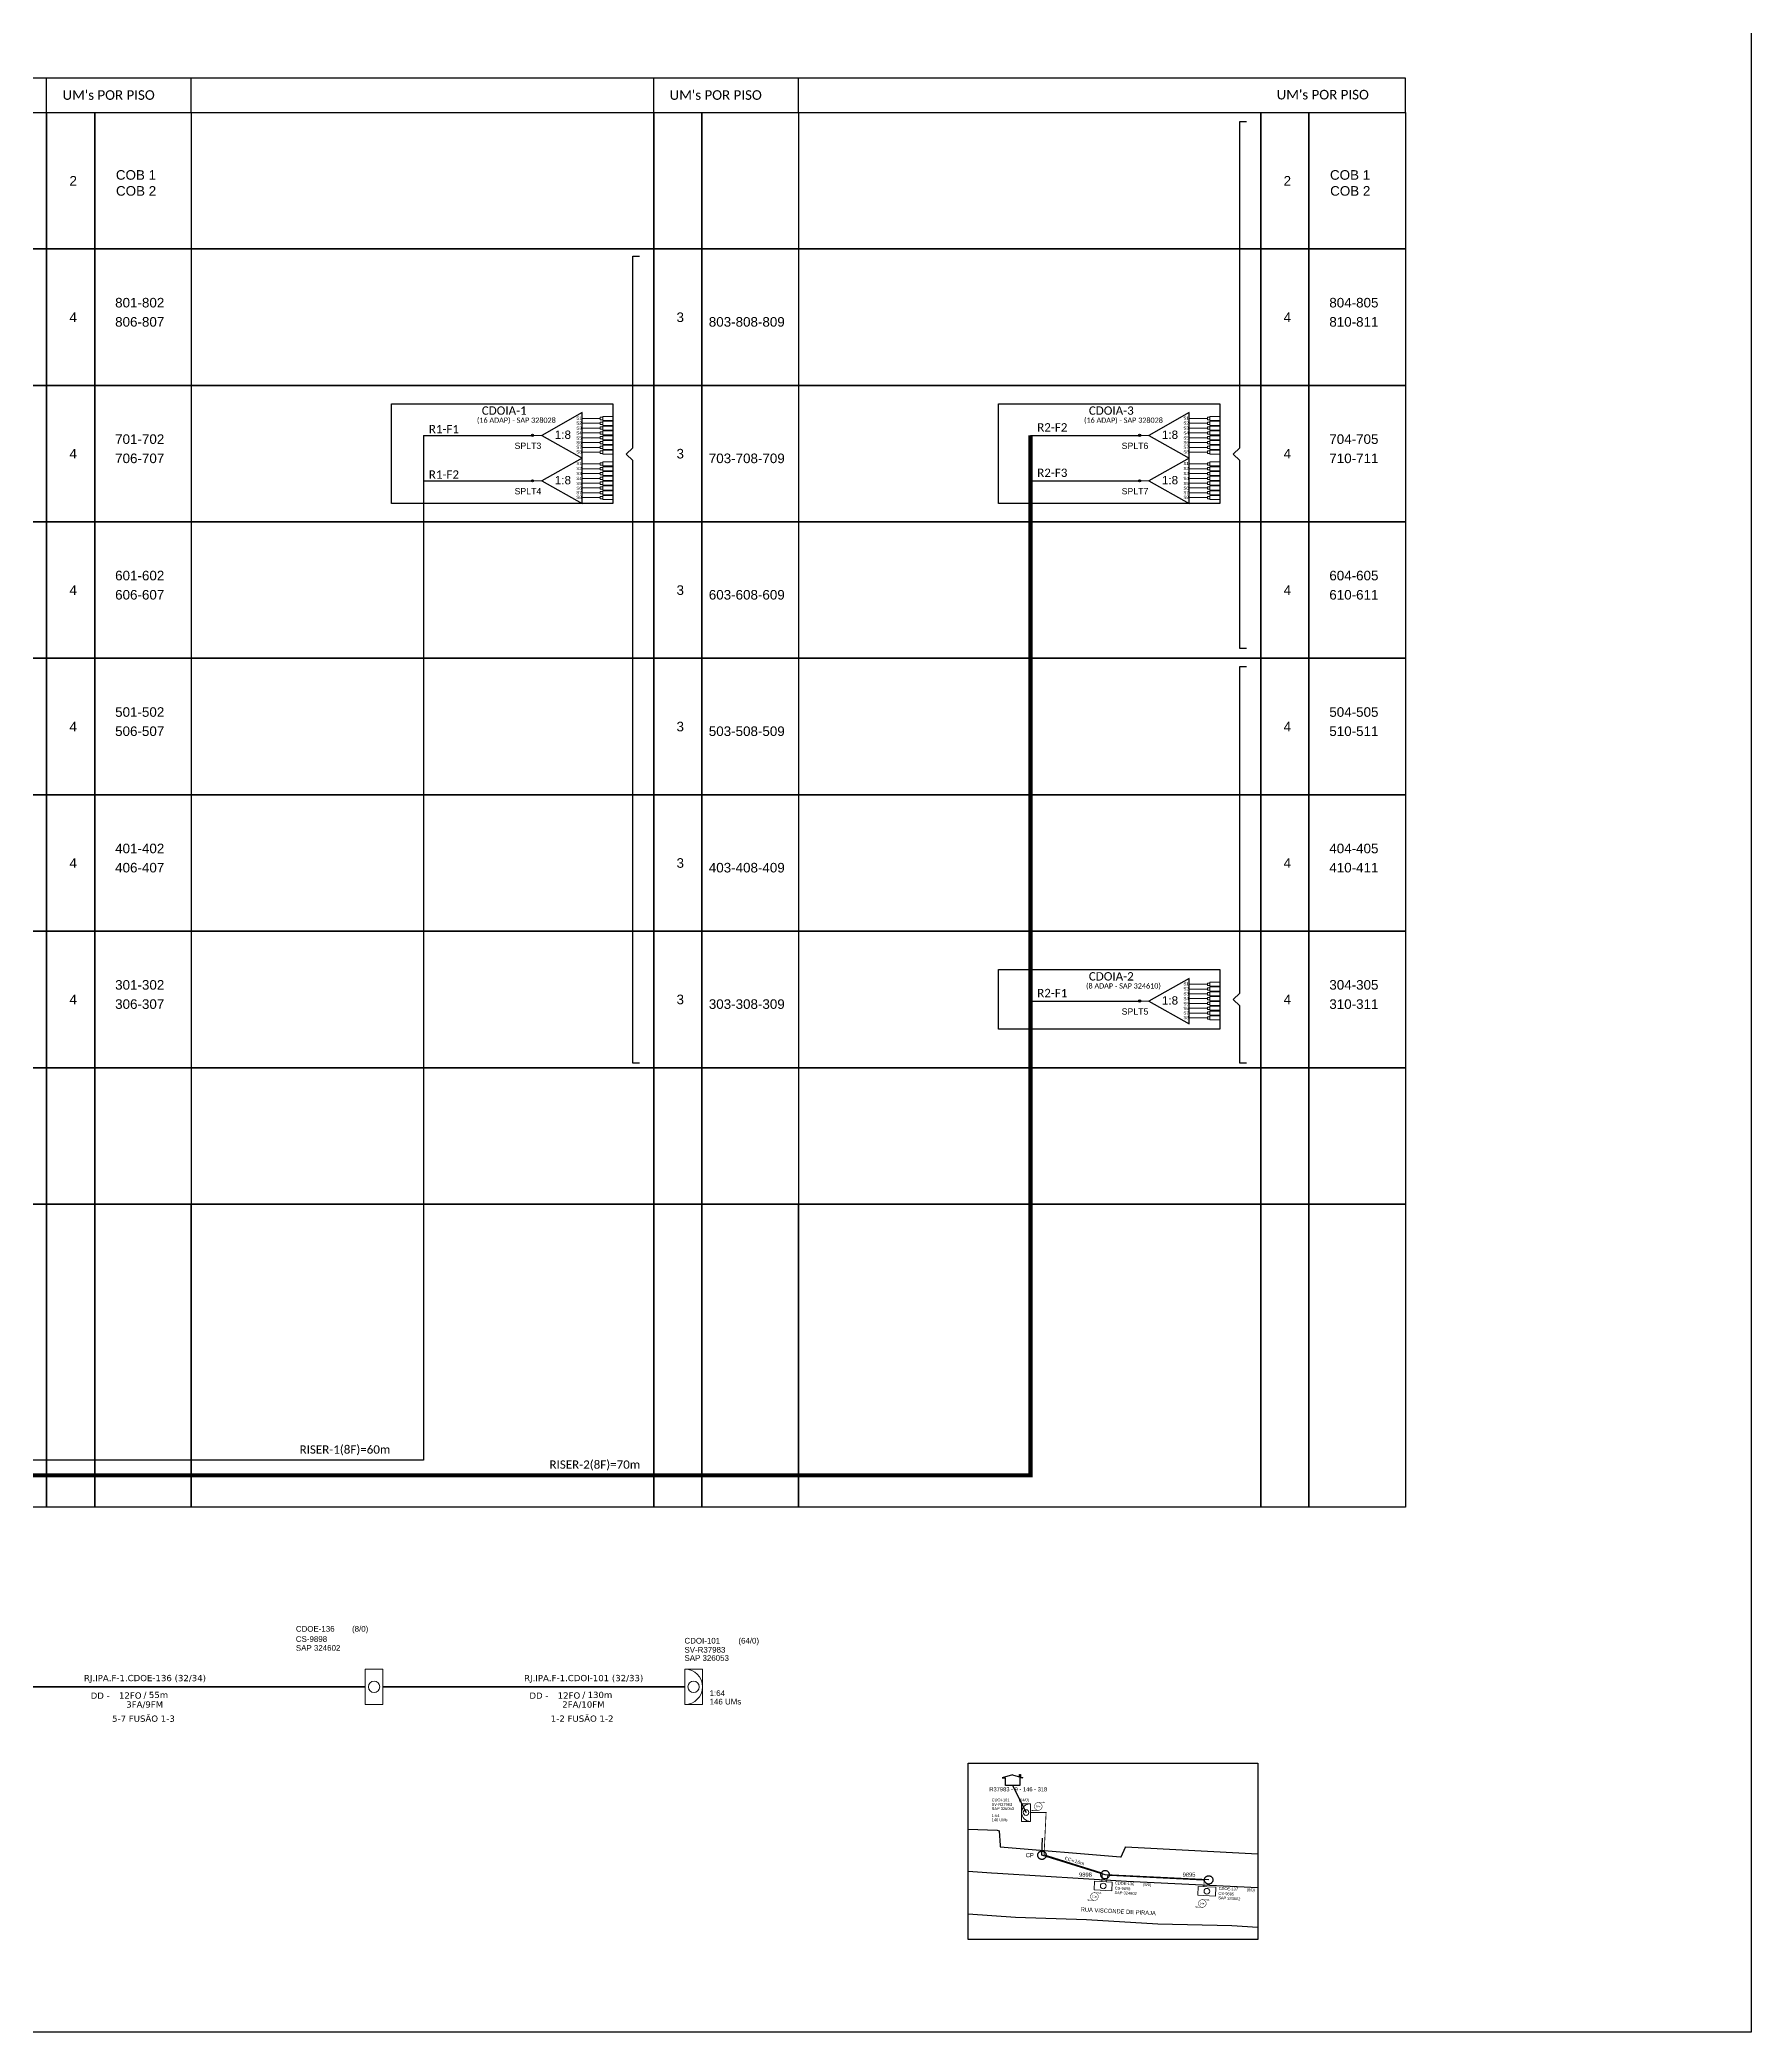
# Model space of a CAD drawing. Header units: millimetres. Extents: x 2752 to 3823, y -3651 to -2634.
# Drawn here: x 3412.2 to 3822.8, y -3651.2 to -3173.1 of the extents above; entities that cross this region are included whole.
import ezdxf
from ezdxf.enums import TextEntityAlignment as Align

# ---------------------------------------------------------------- set-up
doc = ezdxf.new("R2010")
doc.units = ezdxf.units.MM
doc.linetypes.add('PHANTOM2', pattern=[1.25, 0.625, -0.125, 0.125, -0.125, 0.125, -0.125])
for name, color, linetype in [('10.0-Cartográfico', 252, 'Continuous'), ('10.1-Caixas Subterrâneas', 5, 'Continuous'), ('10.2-Nº Policía', 7, 'Continuous'), ('20.3-CDO_CS', 1, 'Continuous'), ('20.5-CABO EM DUTO', 1, 'Continuous'), ('CD a instalar', 1, 'Continuous'), ('Folga', 1, 'Continuous'), ('MUB_SEGMENTO', 7, 'Continuous'), ('SURVEYS', 7, 'Continuous'), ('surveys legendas', 7, 'Continuous')]:
    doc.layers.add(name, color=color, linetype=linetype)
doc.layers.add('10.5-Traçado Subterraneo', color=40, linetype='Continuous', plot=False)
doc.layers.add('DROP DE CLIENTE', color=140, linetype='Continuous', plot=False)
for name, color, linetype, lineweight in [("20.0-LEGENDA DOS CDO'S", 1, 'Continuous', 0), ('20.1-CDO_INTERIOR', 1, 'Continuous', 0), ('20.3-CDO_SUBTERRÂNEA', 1, 'Continuous', 5), ('40.1-ETIQUETAS', 1, 'Continuous', 20)]:
    doc.layers.add(name, color=color, linetype=linetype, lineweight=lineweight)
doc.styles.add('ARIAL', font='arial.ttf')
doc.styles.add('siredit', font='verdana.ttf')
doc.styles.add('WMF-Calibri0', font='calibri.ttf')
doc.dimstyles.new('CC', dxfattribs={"dimtxt": 0.8, "dimasz": 2, "dimexe": 0.18, "dimexo": 0.0625, "dimgap": 0.09, "dimtad": 0, "dimdec": 0, "dimrnd": 1, "dimzin": 0, "dimdsep": 46, "dimtxsty": 'siredit', "dimblk": 'NONE', "dimcen": 0, "dimse1": 1, "dimse2": 1, "dimsd1": 1, "dimsd2": 1, "dimclrt": 7, "dimadec": 0, "dimazin": 0, "dimtfac": 1, "dimtdec": 0, "dimtofl": 0, "dimtmove": 0, "dimatfit": 3, "dimfxl": 1, "dimtolj": 1, "dimtzin": 0, "dimarcsym": 0})

# ---------------------------------------------------------------- blocks, each defined once
blk = doc.blocks.new('SPLT_1-8_SC-APC')
at = {"color": 1}
blk.add_lwpolyline([(-7.37, -2.1), (-17.04, -7.55), (-7.37, -13), (-7.37, -2.1)], dxfattribs=at)
at = {"color": 3, "lineweight": 0}
for points in [[(-2.99, -3.51), (-7.37, -3.51)], [(-7.37, -4.66), (-2.99, -4.66)], [(-2.41, -3.02), (-2.41, -4)], [(-2.41, -3.02), (0, -3.02)], [(-2.41, -4), (0, -4)], [(-2.41, -4.17), (-2.41, -5.16)], [(-2.41, -4.17), (0, -4.17)], [(-7.37, -5.82), (-2.99, -5.82)], [(-7.37, -6.97), (-2.99, -6.97)], [(-7.37, -8.12), (-2.99, -8.12)], [(-7.37, -9.28), (-2.99, -9.28)], [(-2.41, -5.16), (0, -5.16)], [(-2.41, -5.32), (-2.41, -6.31)], [(-2.41, -5.32), (0, -5.32)], [(-2.41, -6.31), (0, -6.31)], [(-2.41, -6.48), (-2.41, -7.46)], [(-2.41, -6.48), (0, -6.48)], [(-2.41, -7.46), (0, -7.46)], [(-2.41, -7.63), (-2.41, -8.62)], [(-2.41, -7.63), (0, -7.63)], [(-2.41, -8.62), (0, -8.62)], [(-2.41, -8.78), (-2.41, -9.77)], [(-2.41, -8.78), (0, -8.78)], [(-7.37, -10.43), (-2.99, -10.43)], [(-7.37, -11.58), (-2.99, -11.58)], [(-2.41, -9.77), (0, -9.77)], [(-2.41, -9.94), (-2.41, -10.92)], [(-2.41, -9.94), (0, -9.94)], [(-2.41, -10.92), (0, -10.92)], [(-2.41, -11.09), (-2.41, -12.08)], [(-2.41, -11.09), (0, -11.09)], [(-2.41, -12.08), (0, -12.08)]]:
    blk.add_lwpolyline(points, dxfattribs=at)
for points in [[(-2.99, -3.22), (-2.41, -3.22), (-2.41, -3.8), (-2.99, -3.8)], [(-2.99, -4.38), (-2.41, -4.38), (-2.41, -4.95), (-2.99, -4.95)], [(-2.99, -5.53), (-2.41, -5.53), (-2.41, -6.1), (-2.99, -6.1)], [(-2.99, -6.68), (-2.41, -6.68), (-2.41, -7.26), (-2.99, -7.26)], [(-2.99, -7.84), (-2.41, -7.84), (-2.41, -8.41), (-2.99, -8.41)], [(-2.99, -8.99), (-2.41, -8.99), (-2.41, -9.56), (-2.99, -9.56)], [(-2.99, -10.14), (-2.41, -10.14), (-2.41, -10.72), (-2.99, -10.72)], [(-2.99, -11.3), (-2.41, -11.3), (-2.41, -11.87), (-2.99, -11.87)]]:
    blk.add_lwpolyline(points, close=True, dxfattribs=at)
at = {"color": 1, "lineweight": 0}
blk.add_lwpolyline([(-17.04, -7.55), (-19.26, -7.55)], dxfattribs=at)
at = {"color": 1, "style": 'ARIAL'}
for s, height, p in [('S1', 0.75, (-8.74, -3.78)), ('S2', 0.75, (-8.74, -4.97)), ('1:8', 2, (-13.91, -8.4)), ('S3', 0.75, (-8.74, -6.18)), ('S4', 0.75, (-8.74, -7.36)), ('S5', 0.75, (-8.74, -8.57)), ('S6', 0.75, (-8.74, -9.69)), ('S7', 0.75, (-8.74, -10.78)), ('S8', 0.75, (-8.74, -11.9))]:
    blk.add_text(s, height=height, dxfattribs=at).set_placement(p)
blk = doc.blocks.new('ETIQUETA_RS5F')
at = {"layer": '40.1-ETIQUETAS', "color": 0, "style": 'siredit'}
blk.add_text('/', height=1.5, dxfattribs=at).set_placement((1.55, -1.95), align=Align.MIDDLE_RIGHT)
for tag, p in [('ETIQUETA_R_PRIMARIA', (1.18, 4.1)), ('ETIQUETA_R_SECUNDARIA', (1.18, 2.1)), ('F_ATIVAS/F_MORTAS', (1.11, -4.24))]:
    blk.add_attdef(tag, text='', height=1.5, dxfattribs=at).set_placement(p, align=Align.MIDDLE_CENTER)
for tag, p in [('TIPO_CABO', (-6.62, -2.12)), ('CAP_CABO', (0.37, -2.09))]:
    blk.add_attdef(tag, text='', height=1.5, dxfattribs=at).set_placement(p, align=Align.MIDDLE_RIGHT)
blk.add_attdef('METROS', text='', height=1.5, dxfattribs=at).set_placement((2.11, -1.95), align=Align.MIDDLE_LEFT)
for tag, p in [('FUSÃO_1', (0.82, -8.39)), ('FUSÃO_2', (0.82, -10.6)), ('FUSÃO_3', (0.82, -12.93)), ('FUSÃO_4', (0.82, -15.14)), ('FUSÃO_5', (0.82, -17.16))]:
    blk.add_attdef(tag, text='', height=1.5, dxfattribs=at).set_placement(p, align=Align.CENTER)
blk = doc.blocks.new('CDOE_CS 1')
at = {"layer": '20.1-CDO_INTERIOR', "color": 0, "lineweight": 18}
blk.add_lwpolyline([(0, 4.25), (0, -4.25)], dxfattribs=at)
blk.add_lwpolyline([(4.25, -4.25), (4.25, 4.25), (0, 4.25), (0, -4.25)], close=True, dxfattribs=at)
blk.add_circle((2.12, 0), 1.36, dxfattribs=at)
at = {"layer": "20.0-LEGENDA DOS CDO'S", "color": 0, "style": 'ARIAL'}
for tag, p in [('CDO_N', (-16.65, 13.22)), ('SAP', (-16.65, 8.65)), ('CAIXA_SUBTERRANEA', (-16.65, 10.77)), ('SPLITER_1', (-16.67, 6.55)), ('SPLITER_2', (-16.65, 4.85)), ('1:XX', (0.18, -5.93)), ('UMS', (0.18, -7.95))]:
    blk.add_attdef(tag, p, '', height=1.36, dxfattribs=at)
blk.add_attdef('FIBRAS_UTILIZADAS', text='', height=1.36, dxfattribs=at).set_placement((-1.23, 13.22), align=Align.CENTER)
blk = doc.blocks.new('CDOI_INT')
at = {"layer": '20.1-CDO_INTERIOR', "color": 0, "lineweight": 18}
blk.add_lwpolyline([(4.25, -4.25), (4.25, 4.25), (0, 4.25), (0, -4.25)], close=True, dxfattribs=at)
blk.add_circle((2.12, 0), 1.36, dxfattribs=at)
blk.add_arc((0, 0), 4.25, 270, 90, dxfattribs=at)
at = {"layer": "20.0-LEGENDA DOS CDO'S", "color": 0, "style": 'ARIAL'}
for tag, p in [('CDO_N', (-0.08, 10.38)), ('SURVEY', (-0.08, 8.2)), ('SPLITER_1', (21.18, 10.38)), ('SPLITER_2', (21.19, 8.68)), ('SAP', (-0.08, 6.23)), ('1:XX', (5.94, -2.22)), ('UMS', (5.94, -4.24))]:
    blk.add_attdef(tag, p, '', height=1.36, dxfattribs=at)
blk.add_attdef('FIBRAS_UTILIZADAS', text='', height=1.36, dxfattribs=at).set_placement((15.34, 10.38), align=Align.CENTER)
blk = doc.blocks.new('MHMZ')
at = {"linetype": 'PHANTOM2'}
blk.add_circle((0, 0), 0.0000101, dxfattribs=at)
blk = doc.blocks.new('SURVEY_SURVEY')
for p, q in [((0, 0.0000254), (-0.0000251, 0.000018)), ((-0.0000251, 0.000018), (-0.0000173, 0.000018)), ((-0.0000172, 0), (-0.0000172, 0.0000179)), ((0.0000172, 0), (-0.0000172, 0)), ((0, 0.0000254), (0.0000251, 0.000018)), ((0.0000169, 0.0000264), (0.0000195, 0.0000264)), ((0.0000169, 0.0000205), (0.0000169, 0.0000264)), ((0.0000251, 0.000018), (0.0000172, 0.000018)), ((0.0000172, 0.000018), (0.0000172, 0)), ((0.0000195, 0.0000264), (0.0000195, 0.0000198))]:
    blk.add_line(p, q)
blk = doc.blocks.new('CDOI_CT_ESQ')
at = {"layer": '20.1-CDO_INTERIOR', "color": 0, "lineweight": 18}
blk.add_lwpolyline([(-2.12, -2.13), (-2.12, 2.12), (0, 2.12), (0.01, -2.13)], close=True, dxfattribs=at)
blk.add_circle((-1.06, 0), 0.68, dxfattribs=at)
blk.add_arc((0.01, 0), 2.13, 90.0276, 270.0276, dxfattribs=at)
at = {"layer": "20.0-LEGENDA DOS CDO'S", "color": 0, "style": 'ARIAL'}
for tag, p in [('SAP', (-9.3, 0.61)), ('CDO_N', (-9.3, 2.69)), ('SURVEY', (-9.3, 1.6)), ('1:XX', (-9.31, -1.08)), ('UMS', (-9.31, -2.09))]:
    blk.add_attdef(tag, p, '', height=0.68, rotation=359.9724, dxfattribs=at)
blk.add_attdef('FIBRAS_UTILIZADAS', text='', height=0.68, rotation=359.9724, dxfattribs=at).set_placement((-1.59, 2.69), align=Align.CENTER)
blk = doc.blocks.new('CDOE_CT_CS_DESENHO')
at = {"layer": '20.1-CDO_INTERIOR', "color": 0, "lineweight": 18}
blk.add_lwpolyline([(1.06, -2.12), (1.06, 2.13), (-1.06, 2.13), (-1.06, -2.12)], close=True, dxfattribs=at)
blk.add_circle((0, 0), 0.68, dxfattribs=at)
blk = doc.blocks.new('CDOE_CT_CS')
at = {"layer": "20.0-LEGENDA DOS CDO'S", "color": 0, "style": 'ARIAL'}
for tag, p in [('CDO_N', (0.21, 5.21)), ('SAP', (0.21, 2.93)), ('CAIXA_SUBTERRANEA', (0.21, 3.99)), ('1:XX', (0.2, 1.23)), ('UMS', (0.2, 0.22))]:
    blk.add_attdef(tag, p, '', height=0.68, rotation=359.9724, dxfattribs=at)
blk.add_attdef('FIBRAS_UTILIZADAS', text='', height=0.68, rotation=359.9724, dxfattribs=at).set_placement((7.92, 5.21), align=Align.CENTER)
blk = doc.blocks.new('A$C07E14978')
at = {"layer": 'Folga', "color": 1, "const_width": 0.137}
for points in [[(2.23, 0.28), (0.03, 0.28), (0.47, 0.06)], [(2.23, 2.92), (4.42, 2.92), (3.98, 3.13)]]:
    blk.add_lwpolyline(points, dxfattribs=at)
at = {"layer": 'Folga', "color": 1, "const_width": 0.146}
blk.add_lwpolyline([(2.23, 2.92, 1.000012), (2.23, 0.28, 0.999978)], format="xyb", close=True, dxfattribs=at)
at = {"layer": 'Folga', "color": 1}
blk.add_text('10m', height=0.659, dxfattribs=at).set_placement((1.38, 1.27))
blk = doc.blocks.new('*D20')
at = {"layer": 'Defpoints', "color": 0, "transparency": 16777216}
for p in [(3652.66, -3608.77), (3652.96, -3607.83), (3667.8, -3613.44)]:
    blk.add_point(p, dxfattribs=at)
at = {"layer": '10.2-Nº Policía', "color": 7, "transparency": 16777216, "insert": (3660.52, -3610.16), "char_height": 0.8, "attachment_point": 5, "rotation": 342.8299, "style": 'siredit'}
blk.add_mtext('\\A1;CC=16m', dxfattribs=at)
blk = doc.blocks.new('_None')

msp = doc.modelspace()

# ---------------------------------------------------------------- hatches: boundary and pattern name
h = msp.add_hatch(color=3)
h.dxf.hatch_style = 1
edge = h.paths.add_edge_path()
edge.add_arc((3530.43, -3268.02), 0.256, 0, 360)
h = msp.add_hatch(color=3)
h.dxf.hatch_style = 1
edge = h.paths.add_edge_path()
edge.add_arc((3676.1, -3268.02), 0.256, 0, 360)
h = msp.add_hatch(color=3)
h.dxf.hatch_style = 1
edge = h.paths.add_edge_path()
edge.add_arc((3530.43, -3278.92), 0.256, 0, 360)
h = msp.add_hatch(color=3)
h.dxf.hatch_style = 1
edge = h.paths.add_edge_path()
edge.add_arc((3676.1, -3278.92), 0.256, 0, 360)
h = msp.add_hatch(color=3)
h.dxf.hatch_style = 1
edge = h.paths.add_edge_path()
edge.add_arc((3676.1, -3403.78), 0.256, 0, 360)

# ---------------------------------------------------------------- linework, layer by layer
at = {"color": 5}
for p, q in [((3504.24, -3268.02), (3530.43, -3268.02)), ((3504.24, -3278.92), (3530.43, -3278.92))]:
    msp.add_line(p, q, dxfattribs=at)
at = {"color": 6}
for p, q in [((3649.9, -3268.02), (3676.1, -3268.02)), ((3649.9, -3278.92), (3676.1, -3278.92)), ((3649.9, -3403.78), (3676.1, -3403.78))]:
    msp.add_line(p, q, dxfattribs=at)
for points in [[(2752.43, -2728.4), (3822.83, -2728.4), (3822.83, -3651.23), (2752.43, -3651.23)], [(3413.84, -3190.56), (3425.41, -3190.56), (3425.41, -3223.3), (3413.84, -3223.3)], [(3425.41, -3190.56), (3448.56, -3190.56), (3448.56, -3223.3), (3425.41, -3223.3)], [(3559.51, -3190.56), (3571.08, -3190.56), (3571.08, -3223.3), (3559.51, -3223.3)], [(3571.08, -3190.56), (3594.22, -3190.56), (3594.22, -3223.3), (3571.08, -3223.3)], [(3705.17, -3190.56), (3716.74, -3190.56), (3716.74, -3223.3), (3705.17, -3223.3)], [(3716.74, -3190.56), (3739.89, -3190.56), (3739.89, -3223.3), (3716.74, -3223.3)], [(3413.84, -3223.3), (3425.41, -3223.3), (3425.41, -3256.05), (3413.84, -3256.05)], [(3425.41, -3223.3), (3448.56, -3223.3), (3448.56, -3256.05), (3425.41, -3256.05)], [(3559.51, -3223.3), (3571.08, -3223.3), (3571.08, -3256.05), (3559.51, -3256.05)], [(3571.08, -3223.3), (3594.22, -3223.3), (3594.22, -3256.05), (3571.08, -3256.05)], [(3705.17, -3223.3), (3716.74, -3223.3), (3716.74, -3256.05), (3705.17, -3256.05)], [(3716.74, -3223.3), (3739.89, -3223.3), (3739.89, -3256.05), (3716.74, -3256.05)], [(3413.84, -3256.05), (3425.41, -3256.05), (3425.41, -3288.79), (3413.84, -3288.79)], [(3425.41, -3256.05), (3448.56, -3256.05), (3448.56, -3288.79), (3425.41, -3288.79)], [(3559.51, -3256.05), (3571.08, -3256.05), (3571.08, -3288.79), (3559.51, -3288.79)], [(3571.08, -3256.05), (3594.22, -3256.05), (3594.22, -3288.79), (3571.08, -3288.79)], [(3705.17, -3256.05), (3716.74, -3256.05), (3716.74, -3288.79), (3705.17, -3288.79)], [(3716.74, -3256.05), (3739.89, -3256.05), (3739.89, -3288.79), (3716.74, -3288.79)], [(3413.84, -3288.79), (3425.41, -3288.79), (3425.41, -3321.53), (3413.84, -3321.53)], [(3425.41, -3288.79), (3448.56, -3288.79), (3448.56, -3321.53), (3425.41, -3321.53)], [(3559.51, -3288.79), (3571.08, -3288.79), (3571.08, -3321.53), (3559.51, -3321.53)], [(3571.08, -3288.79), (3594.22, -3288.79), (3594.22, -3321.53), (3571.08, -3321.53)], [(3705.17, -3288.79), (3716.74, -3288.79), (3716.74, -3321.53), (3705.17, -3321.53)], [(3716.74, -3288.79), (3739.89, -3288.79), (3739.89, -3321.53), (3716.74, -3321.53)], [(3413.84, -3321.53), (3425.41, -3321.53), (3425.41, -3354.28), (3413.84, -3354.28)], [(3425.41, -3321.53), (3448.56, -3321.53), (3448.56, -3354.28), (3425.41, -3354.28)], [(3559.51, -3321.53), (3571.08, -3321.53), (3571.08, -3354.28), (3559.51, -3354.28)], [(3571.08, -3321.53), (3594.22, -3321.53), (3594.22, -3354.28), (3571.08, -3354.28)], [(3705.17, -3321.53), (3716.74, -3321.53), (3716.74, -3354.28), (3705.17, -3354.28)], [(3716.74, -3321.53), (3739.89, -3321.53), (3739.89, -3354.28), (3716.74, -3354.28)], [(3413.84, -3354.28), (3425.41, -3354.28), (3425.41, -3387.02), (3413.84, -3387.02)], [(3425.41, -3354.28), (3448.56, -3354.28), (3448.56, -3387.02), (3425.41, -3387.02)], [(3559.51, -3354.28), (3571.08, -3354.28), (3571.08, -3387.02), (3559.51, -3387.02)], [(3571.08, -3354.28), (3594.22, -3354.28), (3594.22, -3387.02), (3571.08, -3387.02)], [(3705.17, -3354.28), (3716.74, -3354.28), (3716.74, -3387.02), (3705.17, -3387.02)], [(3716.74, -3354.28), (3739.89, -3354.28), (3739.89, -3387.02), (3716.74, -3387.02)], [(3413.84, -3387.02), (3425.41, -3387.02), (3425.41, -3419.77), (3413.84, -3419.77)], [(3425.41, -3387.02), (3448.56, -3387.02), (3448.56, -3419.77), (3425.41, -3419.77)], [(3559.51, -3387.02), (3571.08, -3387.02), (3571.08, -3419.77), (3559.51, -3419.77)], [(3571.08, -3387.02), (3594.22, -3387.02), (3594.22, -3419.77), (3571.08, -3419.77)], [(3705.17, -3387.02), (3716.74, -3387.02), (3716.74, -3419.77), (3705.17, -3419.77)], [(3716.74, -3387.02), (3739.89, -3387.02), (3739.89, -3419.77), (3716.74, -3419.77)], [(3413.84, -3419.77), (3425.41, -3419.77), (3425.41, -3452.51), (3413.84, -3452.51)], [(3425.41, -3419.77), (3448.56, -3419.77), (3448.56, -3452.51), (3425.41, -3452.51)], [(3559.51, -3419.77), (3571.08, -3419.77), (3571.08, -3452.51), (3559.51, -3452.51)], [(3571.08, -3419.77), (3594.22, -3419.77), (3594.22, -3452.51), (3571.08, -3452.51)], [(3705.17, -3419.77), (3716.74, -3419.77), (3716.74, -3452.51), (3705.17, -3452.51)], [(3716.74, -3419.77), (3739.89, -3419.77), (3739.89, -3452.51), (3716.74, -3452.51)], [(3413.84, -3452.51), (3425.41, -3452.51), (3425.41, -3525.25), (3413.84, -3525.25)], [(3425.41, -3452.51), (3448.56, -3452.51), (3448.56, -3525.25), (3425.41, -3525.25)], [(3559.51, -3452.51), (3571.08, -3452.51), (3571.08, -3525.25), (3559.51, -3525.25)], [(3571.08, -3452.51), (3594.22, -3452.51), (3594.22, -3525.25), (3571.08, -3525.25)], [(3705.17, -3452.51), (3716.74, -3452.51), (3716.74, -3525.25), (3705.17, -3525.25)], [(3716.74, -3452.51), (3739.89, -3452.51), (3739.89, -3525.25), (3716.74, -3525.25)], [(3634.96, -3586.68), (3704.46, -3586.68), (3704.46, -3628.98), (3634.96, -3628.98)]]:
    msp.add_lwpolyline(points, close=True)
for points in [[(3302.9, -3190.56), (3448.56, -3190.56), (3448.56, -3182.34), (3302.9, -3182.34)], [(3413.84, -3190.56), (3413.84, -3182.34)], [(3448.56, -3190.56), (3594.22, -3190.56), (3594.22, -3182.34), (3448.56, -3182.34)], [(3559.51, -3190.56), (3559.51, -3182.34)], [(3594.22, -3190.56), (3739.89, -3190.56), (3739.89, -3182.34), (3594.22, -3182.34)], [(3302.9, -3190.56), (3413.84, -3190.56), (3413.84, -3223.3), (3302.9, -3223.3)], [(3448.56, -3190.56), (3559.51, -3190.56), (3559.51, -3223.3), (3448.56, -3223.3)], [(3594.22, -3190.56), (3705.17, -3190.56), (3705.17, -3223.3), (3594.22, -3223.3)], [(3302.9, -3223.3), (3413.84, -3223.3), (3413.84, -3256.05), (3302.9, -3256.05)], [(3448.56, -3223.3), (3559.51, -3223.3), (3559.51, -3256.05), (3448.56, -3256.05)], [(3594.22, -3223.3), (3705.17, -3223.3), (3705.17, -3256.05), (3594.22, -3256.05)], [(3302.9, -3256.05), (3413.84, -3256.05), (3413.84, -3288.79), (3302.9, -3288.79)], [(3448.56, -3256.05), (3559.51, -3256.05), (3559.51, -3288.79), (3448.56, -3288.79)], [(3594.22, -3256.05), (3705.17, -3256.05), (3705.17, -3288.79), (3594.22, -3288.79)], [(3302.9, -3288.79), (3413.84, -3288.79), (3413.84, -3321.53), (3302.9, -3321.53)], [(3448.56, -3288.79), (3559.51, -3288.79), (3559.51, -3321.53), (3448.56, -3321.53)], [(3594.22, -3288.79), (3705.17, -3288.79), (3705.17, -3321.53), (3594.22, -3321.53)], [(3302.9, -3321.53), (3413.84, -3321.53), (3413.84, -3354.28), (3302.9, -3354.28)], [(3448.56, -3321.53), (3559.51, -3321.53), (3559.51, -3354.28), (3448.56, -3354.28)], [(3594.22, -3321.53), (3705.17, -3321.53), (3705.17, -3354.28), (3594.22, -3354.28)], [(3302.9, -3354.28), (3413.84, -3354.28), (3413.84, -3387.02), (3302.9, -3387.02)], [(3448.56, -3354.28), (3559.51, -3354.28), (3559.51, -3387.02), (3448.56, -3387.02)], [(3594.22, -3354.28), (3705.17, -3354.28), (3705.17, -3387.02), (3594.22, -3387.02)], [(3302.9, -3387.02), (3413.84, -3387.02), (3413.84, -3419.77), (3302.9, -3419.77)], [(3448.56, -3387.02), (3559.51, -3387.02), (3559.51, -3419.77), (3448.56, -3419.77)], [(3594.22, -3387.02), (3705.17, -3387.02), (3705.17, -3419.77), (3594.22, -3419.77)], [(3302.9, -3419.77), (3413.84, -3419.77), (3413.84, -3452.51), (3302.9, -3452.51)], [(3448.56, -3419.77), (3559.51, -3419.77), (3559.51, -3452.51), (3448.56, -3452.51)], [(3594.22, -3419.77), (3705.17, -3419.77), (3705.17, -3452.51), (3594.22, -3452.51)], [(3302.9, -3452.51), (3413.84, -3452.51), (3413.84, -3525.25), (3302.9, -3525.25), (3302.9, -3486.59)], [(3448.56, -3452.51), (3559.51, -3452.51), (3559.51, -3525.25), (3448.56, -3525.25), (3448.56, -3452.51)], [(3594.22, -3452.51), (3705.17, -3452.51), (3705.17, -3525.25), (3594.22, -3525.25), (3594.22, -3452.51)]]:
    msp.add_lwpolyline(points)
at = {"color": 3}
for points in [[(3701.77, -3319.14), (3700.12, -3319.14), (3700.12, -3274.06), (3698.55, -3272.55), (3700.12, -3271.04), (3700.12, -3192.68), (3701.77, -3192.68)], [(3556.11, -3418.69), (3554.46, -3418.69), (3554.46, -3274.06), (3552.89, -3272.55), (3554.46, -3271.04), (3554.46, -3225.06), (3556.11, -3225.06)], [(3701.77, -3418.69), (3700.12, -3418.69), (3700.12, -3404.9), (3698.55, -3403.39), (3700.12, -3401.89), (3700.12, -3323.52), (3701.77, -3323.52)]]:
    msp.add_lwpolyline(points, dxfattribs=at)
at = {"color": 1}
for points in [[(3549.69, -3284.37), (3549.69, -3284.37), (3549.69, -3284.37), (3496.56, -3284.37), (3496.56, -3260.47), (3496.56, -3260.47)], [(3695.36, -3284.37), (3695.36, -3284.37), (3695.36, -3284.37), (3642.23, -3284.37), (3642.23, -3260.47), (3642.23, -3260.47)]]:
    msp.add_lwpolyline(points, dxfattribs=at)
for points in [[(3496.56, -3260.47), (3549.69, -3260.47), (3549.69, -3284.37), (3496.56, -3284.37)], [(3642.23, -3260.47), (3695.36, -3260.47), (3695.36, -3284.37), (3642.23, -3284.37)], [(3642.23, -3396.23), (3695.36, -3396.23), (3695.36, -3410.55), (3642.23, -3410.55)]]:
    msp.add_lwpolyline(points, close=True, dxfattribs=at)
at = {"color": 6, "const_width": 1}
msp.add_lwpolyline([(3649.9, -3268.02), (3649.9, -3517.61), (3397.55, -3517.62), (3397.55, -3509.41)], dxfattribs=at)
at = {"color": 5}
msp.add_lwpolyline([(3504.24, -3268.02), (3504.24, -3514), (3403.48, -3514), (3403.48, -3509.41)], dxfattribs=at)
at = {"color": 3}
for centre in [(3530.43, -3268.02), (3676.1, -3268.02), (3530.43, -3278.92), (3676.1, -3278.92), (3676.1, -3403.78)]:
    msp.add_circle(centre, 0.256, dxfattribs=at)
at = {"layer": '10.0-Cartográfico'}
for points in [[(3634.96, -3602.54), (3641.95, -3602.76), (3642.39, -3602.88), (3642.6, -3606.47), (3642.63, -3606.75), (3671.55, -3609.16), (3671.65, -3609.16), (3672.69, -3606.83), (3672.71, -3606.73), (3704.46, -3608.41)], [(3704.46, -3616.63), (3672.94, -3615.04), (3641.98, -3613.13), (3640.54, -3613.04), (3634.96, -3612.67)], [(3634.96, -3622.87), (3646.3, -3623.67), (3663.36, -3624.18), (3680.5, -3625.24), (3698.22, -3625.67), (3704.46, -3626.07)]]:
    msp.add_lwpolyline(points, dxfattribs=at)
at = {"layer": '10.5-Traçado Subterraneo', "linetype": 'Continuous'}
for points in [[(3652.66, -3608.77), (3652.81, -3604.67), (3652.81, -3604.67)], [(3652.66, -3608.77), (3652.66, -3608.77), (3652.66, -3608.77)], [(3667.8, -3613.44), (3652.66, -3608.77)], [(3692.67, -3614.7), (3667.8, -3613.44)]]:
    msp.add_lwpolyline(points, dxfattribs=at)
at = {"layer": '20.5-CABO EM DUTO', "const_width": 0.4}
for points in [[(3389.29, -3568.35), (3490.3, -3568.35)], [(3494.55, -3568.35), (3566.97, -3568.35)]]:
    msp.add_lwpolyline(points, dxfattribs=at)
at = {"layer": 'CD a instalar', "linetype": 'ByBlock', "const_width": 0.2}
for points in [[(3649.91, -3598.53), (3653.66, -3598.53), (3653.17, -3608.64), (3667.16, -3613.05), (3667.02, -3615.07)], [(3668.16, -3615.13), (3668.46, -3613.59), (3691.59, -3614.75), (3691.51, -3616.32)]]:
    msp.add_lwpolyline(points, dxfattribs=at)
at = {"layer": 'DROP DE CLIENTE'}
msp.add_lwpolyline([(3645.6, -3592.02), (3648.85, -3598.53)], dxfattribs=at)

# ---------------------------------------------------------------- block references
at = {"color": 3}
for p in [(3549.69, -3260.47), (3695.36, -3260.47), (3549.69, -3271.37), (3695.36, -3271.37), (3695.36, -3396.23)]:
    msp.add_blockref('SPLT_1-8_SC-APC', p, dxfattribs=at)
at = {"layer": '10.1-Caixas Subterrâneas', "xscale": 100000, "yscale": 100000, "zscale": 100000}
for p in [(3652.67, -3608.77), (3667.8, -3613.44), (3692.67, -3614.7)]:
    msp.add_blockref('MHMZ', p, dxfattribs=at)
at = {"layer": "20.0-LEGENDA DOS CDO'S"}
ref = msp.add_blockref('CDOE_CT_CS', (3669.71, -3620.97), dxfattribs=dict(at, rotation=357.1168167435739))
ref.add_attrib('CDO_N', 'CDOE-136', (3670.18, -3615.77), dxfattribs={"color": 0, "height": 0.68, "rotation": 357.0892, "style": 'ARIAL'})
ref.add_attrib('FIBRAS_UTILIZADAS', '(8/0)', dxfattribs={"color": 0, "height": 0.68, "rotation": 357.0892, "style": 'ARIAL'}).set_placement((3677.88, -3616.16), align=Align.CENTER)
ref.add_attrib('CAIXA_SUBTERRANEA', 'CS-9898', (3670.12, -3617), dxfattribs={"color": 0, "height": 0.68, "rotation": 357.0892, "style": 'ARIAL'})
ref.add_attrib('SAP', 'SAP 324602', (3670.06, -3618.06), dxfattribs={"color": 0, "height": 0.68, "rotation": 357.0892, "style": 'ARIAL'})
ref = msp.add_blockref('CDOE_CT_CS', (3694.58, -3622.23), dxfattribs=dict(at, rotation=357.1168167435739))
ref.add_attrib('CDO_N', 'CDOE-137', (3695.05, -3617.04), dxfattribs={"color": 0, "height": 0.68, "rotation": 357.0892, "style": 'ARIAL'})
ref.add_attrib('FIBRAS_UTILIZADAS', '(8/0)', dxfattribs={"color": 0, "height": 0.68, "rotation": 357.0892, "style": 'ARIAL'}).set_placement((3702.75, -3617.43), align=Align.CENTER)
ref.add_attrib('CAIXA_SUBTERRANEA', 'CS-9895', (3694.99, -3618.26), dxfattribs={"color": 0, "height": 0.68, "rotation": 357.0892, "style": 'ARIAL'})
ref.add_attrib('SAP', 'SAP 324602', (3694.94, -3619.32), dxfattribs={"color": 0, "height": 0.68, "rotation": 357.0892, "style": 'ARIAL'})
at = {"layer": '20.1-CDO_INTERIOR'}
ref = msp.add_blockref('CDOI_INT', (3566.97, -3568.35), dxfattribs=at)
ref.add_attrib('CDO_N', 'CDOI-101', (3566.89, -3557.97), dxfattribs={"layer": "20.0-LEGENDA DOS CDO'S", "color": 0, "height": 1.36, "style": 'ARIAL'})
ref.add_attrib('FIBRAS_UTILIZADAS', '(64/0)', dxfattribs={"layer": "20.0-LEGENDA DOS CDO'S", "color": 0, "height": 1.36, "style": 'ARIAL'}).set_placement((3582.31, -3557.97), align=Align.CENTER)
ref.add_attrib('SURVEY', 'SV-R37983', (3566.89, -3560.15), dxfattribs={"layer": "20.0-LEGENDA DOS CDO'S", "color": 0, "height": 1.36, "style": 'ARIAL'})
ref.add_attrib('SAP', 'SAP 326053', (3566.89, -3562.12), dxfattribs={"layer": "20.0-LEGENDA DOS CDO'S", "color": 0, "height": 1.36, "style": 'ARIAL'})
ref.add_attrib('1:XX', '1:64', (3572.92, -3570.56), dxfattribs={"layer": "20.0-LEGENDA DOS CDO'S", "color": 0, "height": 1.36, "style": 'ARIAL'})
ref.add_attrib('UMS', '146 UMs', (3572.92, -3572.59), dxfattribs={"layer": "20.0-LEGENDA DOS CDO'S", "color": 0, "height": 1.36, "style": 'ARIAL'})
msp.add_blockref('CDOI_CT_ESQ', (3649.91, -3598.53), dxfattribs=at).add_auto_attribs({'CDO_N': 'CDOI-101', 'FIBRAS_UTILIZADAS': '(64/0)', 'SURVEY': 'SV-R37983', 'SAP': 'SAP 326053', '1:XX': '1:64', 'UMS': '146 UMs'})
at = {"layer": '20.3-CDO_CS'}
ref = msp.add_blockref('CDOE_CS 1', (3490.3, -3568.35), dxfattribs=at)
ref.add_attrib('CDO_N', 'CDOE-136', (3473.65, -3555.13), dxfattribs={"layer": "20.0-LEGENDA DOS CDO'S", "color": 0, "height": 1.36, "style": 'ARIAL'})
ref.add_attrib('FIBRAS_UTILIZADAS', '(8/0)', dxfattribs={"layer": "20.0-LEGENDA DOS CDO'S", "color": 0, "height": 1.36, "style": 'ARIAL'}).set_placement((3489.07, -3555.13), align=Align.CENTER)
ref.add_attrib('CAIXA_SUBTERRANEA', 'CS-9898', (3473.65, -3557.57), dxfattribs={"layer": "20.0-LEGENDA DOS CDO'S", "color": 0, "height": 1.36, "style": 'ARIAL'})
ref.add_attrib('SAP', 'SAP 324602', (3473.65, -3559.7), dxfattribs={"layer": "20.0-LEGENDA DOS CDO'S", "color": 0, "height": 1.36, "style": 'ARIAL'})
at = {"layer": '20.3-CDO_SUBTERRÂNEA', "rotation": 87.14440475001479}
for p in [(3667.37, -3616.15), (3692.24, -3617.42)]:
    msp.add_blockref('CDOE_CT_CS_DESENHO', p, dxfattribs=at)
at = {"layer": '40.1-ETIQUETAS'}
ref = msp.add_blockref('ETIQUETA_RS5F', (3436.25, -3568.35), dxfattribs=at)
ref.add_attrib('ETIQUETA_R_PRIMARIA', 'RJ.IPA.F-1.CDOE-136 (32/34)', dxfattribs={"color": 0, "height": 1.5, "style": 'siredit'}).set_placement((3437.44, -3566.25), align=Align.MIDDLE_CENTER)
ref.add_attrib('TIPO_CABO', 'DD - ', dxfattribs={"color": 0, "height": 1.5, "style": 'siredit'}).set_placement((3429.64, -3570.47), align=Align.MIDDLE_RIGHT)
ref.add_attrib('CAP_CABO', '12FO', dxfattribs={"color": 0, "height": 1.5, "style": 'siredit'}).set_placement((3436.62, -3570.44), align=Align.MIDDLE_RIGHT)
ref.add_attrib('METROS', '55m', dxfattribs={"color": 0, "height": 1.5, "style": 'siredit'}).set_placement((3438.37, -3570.3), align=Align.MIDDLE_LEFT)
ref.add_attrib('F_ATIVAS/F_MORTAS', '3FA/9FM', dxfattribs={"color": 0, "height": 1.5, "style": 'siredit'}).set_placement((3437.37, -3572.6), align=Align.MIDDLE_CENTER)
ref.add_attrib('FUSÃO_1', '5-7 FUSÃO 1-3', dxfattribs={"color": 0, "height": 1.5, "style": 'siredit'}).set_placement((3437.07, -3576.74), align=Align.CENTER)
ref = msp.add_blockref('ETIQUETA_RS5F', (3541.52, -3568.35), dxfattribs=at)
ref.add_attrib('ETIQUETA_R_PRIMARIA', 'RJ.IPA.F-1.CDOI-101 (32/33)', dxfattribs={"color": 0, "height": 1.5, "style": 'siredit'}).set_placement((3542.71, -3566.25), align=Align.MIDDLE_CENTER)
ref.add_attrib('TIPO_CABO', 'DD - ', dxfattribs={"color": 0, "height": 1.5, "style": 'siredit'}).set_placement((3534.91, -3570.47), align=Align.MIDDLE_RIGHT)
ref.add_attrib('CAP_CABO', '12FO', dxfattribs={"color": 0, "height": 1.5, "style": 'siredit'}).set_placement((3541.89, -3570.44), align=Align.MIDDLE_RIGHT)
ref.add_attrib('METROS', '130m', dxfattribs={"color": 0, "height": 1.5, "style": 'siredit'}).set_placement((3543.64, -3570.3), align=Align.MIDDLE_LEFT)
ref.add_attrib('F_ATIVAS/F_MORTAS', '2FA/10FM', dxfattribs={"color": 0, "height": 1.5, "style": 'siredit'}).set_placement((3542.64, -3572.6), align=Align.MIDDLE_CENTER)
ref.add_attrib('FUSÃO_1', '1-2 FUSÃO 1-2', dxfattribs={"color": 0, "height": 1.5, "style": 'siredit'}).set_placement((3542.34, -3576.74), align=Align.CENTER)
at = {"layer": 'Folga', "xscale": 0.7017463766387664, "yscale": 0.7017463766387664, "zscale": 0.7017463766387664}
msp.add_blockref('A$C07E14978', (3650.21, -3598.19), dxfattribs=at)
at = {"layer": 'Folga', "xscale": 0.7017463766387664, "yscale": 0.7017463766387664, "zscale": 0.7017463766387664, "rotation": 355.7254581091605}
for p in [(3663.61, -3619.69), (3689.5, -3621.36)]:
    msp.add_blockref('A$C07E14978', p, dxfattribs=at)
at = {"layer": 'SURVEYS', "color": 255, "xscale": 100000, "yscale": 100000, "zscale": 100000}
msp.add_blockref('SURVEY_SURVEY', (3645.6, -3592.02), dxfattribs=at)

# ---------------------------------------------------------------- texts
for s, height, style, p in [("UM's POR PISO", 2.3, 'WMF-Calibri0', (3417.66, -3187.5)), ("UM's POR PISO", 2.3, 'WMF-Calibri0', (3563.32, -3187.5)), ("UM's POR PISO", 2.3, 'WMF-Calibri0', (3708.98, -3187.41)), ('SPLT3', 1.5, 'ARIAL', (3526.13, -3271.28)), ('SPLT6', 1.5, 'ARIAL', (3671.79, -3271.28)), ('SPLT4', 1.5, 'ARIAL', (3526.13, -3282.18)), ('SPLT7', 1.5, 'ARIAL', (3671.79, -3282.18)), ('SPLT5', 1.5, 'ARIAL', (3671.79, -3407.04))]:
    msp.add_text(s, height=height, dxfattribs=dict(style=style)).set_placement(p)
at = {"style": 'ARIAL'}
for s, p in [('2', (3420.22, -3206.93)), ('COB 1', (3435.28, -3205.53)), ('COB 2', (3435.31, -3209.36)), ('2', (3711.55, -3206.93)), ('COB 1', (3726.6, -3205.53)), ('COB 2', (3726.64, -3209.36)), ('801-802', (3436.18, -3236.18)), ('804-805', (3727.51, -3236.18)), ('4', (3420.22, -3239.68)), ('806-807', (3436.18, -3240.79)), ('3', (3565.88, -3239.68)), ('803-808-809', (3581.84, -3240.79)), ('4', (3711.55, -3239.68)), ('810-811', (3727.51, -3240.79)), ('701-702', (3436.18, -3268.93)), ('704-705', (3727.51, -3268.93)), ('4', (3420.22, -3272.42)), ('706-707', (3436.18, -3273.54)), ('3', (3565.88, -3272.42)), ('703-708-709', (3581.84, -3273.54)), ('4', (3711.55, -3272.42)), ('710-711', (3727.51, -3273.54)), ('601-602', (3436.18, -3301.67)), ('604-605', (3727.51, -3301.67)), ('4', (3420.22, -3305.16)), ('606-607', (3436.18, -3306.28)), ('3', (3565.88, -3305.16)), ('603-608-609', (3581.84, -3306.28)), ('4', (3711.55, -3305.16)), ('610-611', (3727.51, -3306.28)), ('4', (3420.22, -3337.91)), ('501-502', (3436.18, -3334.42)), ('3', (3565.88, -3337.91)), ('4', (3711.55, -3337.91)), ('504-505', (3727.51, -3334.42)), ('506-507', (3436.18, -3339.02)), ('503-508-509', (3581.84, -3339.02)), ('510-511', (3727.51, -3339.02)), ('401-402', (3436.18, -3367.16)), ('404-405', (3727.51, -3367.16)), ('4', (3420.22, -3370.65)), ('406-407', (3436.18, -3371.77)), ('3', (3565.88, -3370.65)), ('403-408-409', (3581.84, -3371.77)), ('4', (3711.55, -3370.65)), ('410-411', (3727.51, -3371.77)), ('301-302', (3436.18, -3399.9)), ('304-305', (3727.51, -3399.9)), ('4', (3420.22, -3403.39)), ('306-307', (3436.18, -3404.51)), ('3', (3565.88, -3403.39)), ('303-308-309', (3581.84, -3404.51)), ('4', (3711.55, -3403.39)), ('310-311', (3727.51, -3404.51))]:
    msp.add_text(s, height=2.3, dxfattribs=at).set_placement(p, align=Align.MIDDLE_CENTER)
at = {"color": 5, "style": 'WMF-Calibri0'}
for s, p in [('R1-F1', (3505.55, -3267.52)), ('R1-F2', (3505.55, -3278.42)), ('RISER-1(8F)=60m', (3474.54, -3512.4))]:
    msp.add_text(s, height=2, dxfattribs=at).set_placement(p)
at = {"color": 1, "style": 'WMF-Calibri0'}
for s, p in [('(16 ADAP) - SAP 328028', (3526.55, -3265.01)), ('(16 ADAP) - SAP 328028', (3672.22, -3265.01)), ('(8 ADAP - SAP 324610)', (3672.22, -3400.77))]:
    msp.add_text(s, height=1.25, dxfattribs=at).set_placement(p, align=Align.CENTER)
for s, p in [('CDOIA-1', (3518.26, -3263.08)), ('CDOIA-3', (3663.92, -3263.08)), ('CDOIA-2', (3663.92, -3398.85))]:
    msp.add_text(s, height=2, dxfattribs=at).set_placement(p)
at = {"color": 6, "style": 'WMF-Calibri0'}
for s, p in [('R2-F2', (3651.53, -3267.1)), ('R2-F3', (3651.53, -3278)), ('R2-F1', (3651.53, -3402.86)), ('RISER-2(8F)=70m', (3534.5, -3516.02))]:
    msp.add_text(s, height=2, dxfattribs=at).set_placement(p)
at = {"layer": '10.1-Caixas Subterrâneas'}
for s, p in [('CP', (3648.79, -3609.25)), ('9898', (3661.57, -3613.94)), ('9895', (3686.42, -3613.94))]:
    msp.add_text(s, height=1, dxfattribs=at).set_placement(p)
at = {"layer": 'MUB_SEGMENTO', "color": 7}
msp.add_text('RUA VISCONDE DE PIRAJA', height=1, rotation=357.0282, dxfattribs=at).set_placement((3661.95, -3622.26))
at = {"layer": 'surveys legendas', "color": 0}
msp.add_text('R37983 - 9 - 146 - 318', height=1, dxfattribs=at).set_placement((3640.04, -3593.44))

# ---------------------------------------------------------------- dimensions: what is measured, and where the dimension line sits
at = {"layer": '10.2-Nº Policía'}
dim = msp.add_aligned_dim(p1=(3667.8, -3613.44), p2=(3652.66, -3608.77), distance=-0.98, dimstyle='CC', override={"dimpost": 'CC=<>m'}, dxfattribs=at)
dim.commit()
dim.dimension.update_dxf_attribs({"geometry": '*D20', "text_midpoint": (3660.52, -3610.16)})

doc.saveas('drawing.dxf')
